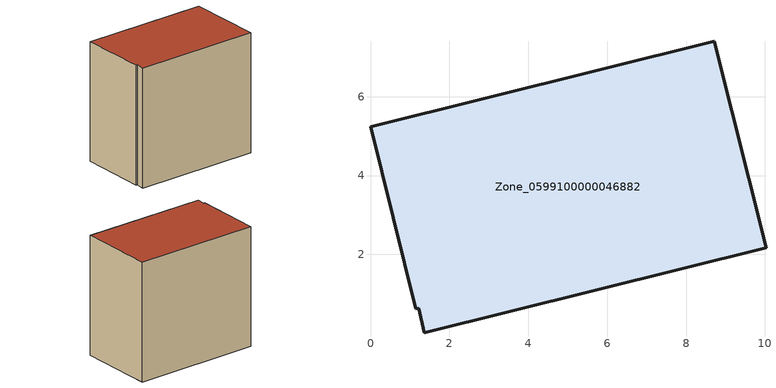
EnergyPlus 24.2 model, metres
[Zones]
Zone_0599100000046882
 floor ground (C_G): 1.23,0.63 1.15,0.62 0,5.24 8.72,7.41 10.03,2.17 1.36,0.01 z0
 wall outside (C_F): 10.03,2.17 8.72,7.41 0,5.24 1.15,0.62 1.23,0.63 1.36,0.01 10.03,2.17 z0:8.5
 roof outside (C_R): 1.36,0.01 10.03,2.17 8.72,7.41 0,5.24 1.15,0.62 1.23,0.63 z8.5
[BUILDING]
Pand.0599100000046882: North Axis=0; Terrain=City; Loads Convergence Tolerance Value=0.04; Temperature Convergence Tolerance Value=0.4; Solar Distribution=FullExterior; Maximum Number of Warmup Days=25; Minimum Number of Warmup Days=1
[Site:Location]
Rotterdam.The.Hague.AP_ZH_NLD Design_Conditions: Latitude=51.96; Longitude=4.45; Time Zone=1; Elevation=-4.5
[SITE:GROUNDTEMPERATURE:BUILDINGSURFACE]
18, 18, 18, 18, 18, 18, 18, 18, 18, 18, 18, 18
[MATERIAL] Thermal Absorptance=0.9; Solar Absorptance=0.7; Visible Absorptance=0.7
Name | Roughness | Thickness | Conductivity | Density | Specific Heat
G.TI.1975-1991 | MediumSmooth | 0.15 | 0.288461 | 540 | 1210
F.TI.1975-1991 | Rough | 0.3 | 0.230769 | 1920 | 840
R.TI.1975-1991 | MediumRough | 0.2 | 0.153846 | 1500 | 1000
[CONSTRUCTION]
C_G: G.TI.1975-1991
C_F: F.TI.1975-1991
C_R: R.TI.1975-1991
[ZONE]
Zone_0599100000046882: Type=1; Multiplier=1; Ceiling Height=Autocalculate; Volume=Autocalculate; Floor Area=autocalculate; Part of Total Floor Area=Yes
[ZONEINFILTRATION:DESIGNFLOWRATE]
Infil_Zone_0599100000046882: Zone or ZoneList or Space or SpaceList=Zone_0599100000046882; Schedule=AlwaysOn; Design Flow Rate Calculation Method=Flow/Area; Flow Rate per Floor Area=0.003; Constant Term Coefficient=1; Temperature Term Coefficient=0; Velocity Term Coefficient=0; Velocity Squared Term Coefficient=0
[HVACTEMPLATE:ZONE:IDEALLOADSAIRSYSTEM]
Zone_0599100000046882: Maximum Heating Supply Air Temperature=50; Minimum Cooling Supply Air Temperature=13; Maximum Heating Supply Air Humidity Ratio=0.0156; Minimum Cooling Supply Air Humidity Ratio=0.0077; Heating Limit=NoLimit; Cooling Limit=NoLimit; Dehumidification Control Type=ConstantSensibleHeatRatio; Cooling Sensible Heat Ratio=0.7; Dehumidification Setpoint=60; Humidification Control Type=None; Humidification Setpoint=30; Outdoor Air Method=None; Outdoor Air Flow Rate per Person=0.00944; Outdoor Air Flow Rate per Zone Floor Area=0; Outdoor Air Flow Rate per Zone=0; Demand Controlled Ventilation Type=None; Outdoor Air Economizer Type=NoEconomizer; Heat Recovery Type=None; Sensible Heat Recovery Effectiveness=0.7; Latent Heat Recovery Effectiveness=0.65
[ZONECONTROL:THERMOSTAT]
ThermostatControl_Zone_0599100000046882: Zone or ZoneList=Zone_0599100000046882; Control Type Schedule=DualSetpointControlType; Control 1=Thermostat_Zone_0599100000046882; Temperature Difference Between Cutout And Setpoint=0
[THERMOSTATSETPOINT:DUALSETPOINT]
Thermostat_Zone_0599100000046882: Heating Setpoint Temperature Schedule=HeatingSetpoint_Zone_0599100000046882; Cooling Setpoint Temperature Schedule=CoolingSetpoint_Zone_0599100000046882
[SCHEDULE:COMPACT]
HeatingSetpoint_Zone_0599100000046882: Through: 12/31, For: AllDays, Until: 24:00, 21
CoolingSetpoint_Zone_0599100000046882: Through: 12/31, For: AllDays, Until: 24:00, 24
DualSetpointControlType: Through: 12/31, For: AllDays, Until: 24:00, 4
AlwaysOn: Through: 12/31, For: AllDays, Until: 24:00, 1
